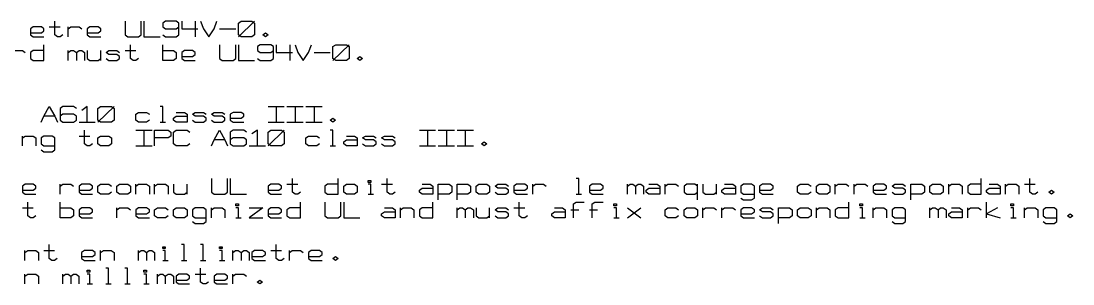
# Model space of a CAD drawing. Header units: millimetres. Extents: x 0 to 1189, y 35 to 806.
# Drawn here: x 622.4 to 826.5, y 260.2 to 311.4 of the extents above; entities that cross this region are included whole.
import ezdxf

# ---------------------------------------------------------------- set-up
doc = ezdxf.new("R2010")
doc.units = ezdxf.units.MM
doc.layers.add('Pen 1', color=7, linetype='Continuous')

msp = doc.modelspace()

# ---------------------------------------------------------------- linework, layer by layer
at = {"layer": 'Pen 1', "color": 7, "lineweight": 30}
for p, q in [((627.9, 310.2), (630, 310.2)), ((631.58, 308.27), (631.58, 310.2)), ((656.2, 311.35), (656.2, 308.27)), ((664.58, 308.27), (667.72, 311.35)), ((660.92, 309.83), (664.05, 309.83)), ((674.53, 306.75), (674.53, 303.7)), ((682.92, 303.7), (686.05, 306.75)), ((631.58, 303.7), (631.58, 305.6)), ((637.88, 303.7), (637.88, 305.6)), ((642.58, 305.6), (644.67, 305.6)), ((679.25, 305.23), (682.4, 305.23)), ((637.33, 291.67), (640.47, 294.75)), ((670.35, 294.75), (673.47, 294.75)), ((671.9, 294.75), (671.9, 291.67)), ((674, 294.75), (677.15, 294.75)), ((675.58, 294.75), (675.58, 291.67)), ((677.67, 294.75), (680.83, 294.75)), ((679.25, 294.75), (679.25, 291.67)), ((628.95, 292.83), (626.85, 292.83)), ((633.67, 291.67), (636.8, 291.67)), ((644.67, 290.15), (647.83, 290.15)), ((646.25, 290.15), (646.25, 287.1)), ((649.38, 291.67), (650.42, 291.67)), ((670.35, 291.67), (673.47, 291.67)), ((670.35, 287.1), (673.47, 290.15)), ((674, 291.67), (677.15, 291.67)), ((677.67, 291.67), (680.83, 291.67)), ((699.67, 290.15), (702.83, 290.15)), ((701.25, 290.15), (701.25, 287.1)), ((703.35, 290.15), (706.5, 290.15)), ((704.92, 290.15), (704.92, 287.1)), ((707, 290.15), (710.15, 290.15)), ((708.58, 290.15), (708.58, 287.1)), ((622.67, 287.1), (622.67, 289)), ((633.67, 289), (635.78, 289)), ((661.95, 288.25), (659.85, 288.25)), ((644.67, 287.1), (647.83, 287.1)), ((666.67, 287.1), (669.83, 287.1)), ((682.4, 287.1), (683.42, 287.1)), ((699.67, 287.1), (702.83, 287.1)), ((703.35, 287.1), (706.5, 287.1)), ((707, 287.1), (710.15, 287.1)), ((630, 277.73), (630, 279.62)), ((644.67, 277.73), (644.67, 279.62)), ((648.33, 277.73), (648.33, 279.62)), ((654.62, 277.73), (654.62, 279.62)), ((674, 279.62), (676.1, 279.62)), ((692.35, 279.62), (694.45, 279.62)), ((721.67, 277.73), (721.67, 279.62)), ((740.03, 277.73), (740.03, 279.62)), ((747.35, 277.73), (747.35, 279.62)), ((753.65, 276.58), (753.65, 279.62)), ((757.3, 277.73), (757.3, 279.62)), ((780.35, 277.73), (780.35, 279.62)), ((784.03, 277.73), (784.03, 279.62)), ((802.35, 277.73), (802.35, 279.62)), ((813.35, 277.73), (813.35, 279.62)), ((817.03, 279.62), (819.12, 279.62)), ((689.72, 277.73), (690.78, 277.73)), ((730.08, 277.73), (731.1, 277.73)), ((809.7, 273.12), (809.7, 276.17)), ((622.67, 275.05), (624.75, 275.05)), ((641, 273.12), (641, 275.05)), ((659.35, 273.12), (659.35, 275.05)), ((696, 273.12), (696, 275.05)), ((707, 273.12), (707, 275.05)), ((713.3, 273.12), (713.3, 275.05)), ((718.03, 275.05), (720.1, 275.05)), ((729.03, 274.65), (730.58, 274.65)), ((732.67, 274.65), (734.25, 274.65)), ((740.03, 273.12), (742.62, 275.05)), ((740.03, 275.05), (742.62, 273.12)), ((754.67, 273.12), (754.67, 275.05)), ((758.35, 273.12), (758.35, 275.05)), ((776.7, 273.12), (776.7, 275.05)), ((787.7, 273.12), (787.7, 275.05)), ((798.7, 273.12), (798.7, 275.05)), ((806.03, 273.12), (806.03, 275.05)), ((817.03, 273.12), (817.03, 275.05)), ((664.05, 273.12), (665.1, 273.12)), ((737.4, 273.12), (738.45, 273.12)), ((785.08, 273.12), (786.12, 273.12)), ((814.4, 273.12), (815.45, 273.12)), ((623.17, 264.83), (623.17, 266.75)), ((626.83, 266.75), (628.92, 266.75)), ((637.85, 264.83), (637.85, 266.75)), ((645.17, 264.83), (645.17, 266.75)), ((663.5, 264.83), (663.5, 266.75)), ((670.85, 266.75), (672.95, 266.75)), ((674.5, 264.83), (674.5, 266.75)), ((649.9, 264.83), (650.92, 264.83)), ((653.55, 264.83), (654.6, 264.83)), ((657.22, 264.83), (658.28, 264.83)), ((660.9, 264.83), (661.95, 264.83)), ((623.17, 260.25), (623.17, 262.15)), ((630.5, 260.25), (630.5, 262.15)), ((648.85, 260.25), (648.85, 262.15)), ((656.17, 262.15), (658.28, 262.15)), ((663.5, 260.25), (663.5, 262.15)), ((635.22, 260.25), (636.28, 260.25)), ((638.88, 260.25), (639.92, 260.25)), ((642.55, 260.25), (643.6, 260.25)), ((646.22, 260.25), (647.28, 260.25))]:
    msp.add_line(p, q, dxfattribs=at)
for points in [[(624.25, 309.05), (626.35, 309.05), (626.85, 309.42), (626.85, 309.83), (626.35, 310.2), (624.78, 310.2), (624.25, 309.83), (624.25, 308.67), (624.78, 308.27), (626.85, 308.27)], [(630.53, 308.67), (630, 308.27), (629.47, 308.27), (628.95, 308.67), (628.95, 311.35)], [(631.58, 309.83), (632.1, 310.2), (633.67, 310.2), (634.2, 309.83)], [(635.25, 309.05), (637.35, 309.05), (637.88, 309.42), (637.88, 309.83), (637.35, 310.2), (635.78, 310.2), (635.25, 309.83), (635.25, 308.67), (635.78, 308.27), (637.88, 308.27)], [(642.58, 311.35), (642.58, 308.67), (643.1, 308.27), (645.2, 308.27), (645.72, 308.67), (645.72, 311.35)], [(646.25, 311.35), (646.25, 308.27), (649.4, 308.27)], [(649.92, 308.67), (650.42, 308.27), (652.53, 308.27), (653.05, 308.67), (653.05, 310.95), (652.53, 311.35), (650.42, 311.35), (649.92, 310.95), (649.92, 310.2), (650.42, 309.83), (652.53, 309.83), (653.05, 310.2)], [(653.58, 311.35), (653.58, 309.83), (656.72, 309.83)], [(657.25, 311.35), (657.78, 309.83), (658.83, 308.27), (659.88, 309.83), (660.4, 311.35)], [(664.58, 308.67), (664.58, 310.95), (665.1, 311.35), (667.2, 311.35), (667.72, 310.95), (667.72, 308.67), (667.2, 308.27), (665.1, 308.27), (664.58, 308.67)], [(669.83, 308.27), (669.3, 308.67), (669.83, 309.05), (670.35, 308.67), (669.83, 308.27)], [(626.85, 305.6), (624.78, 305.6), (624.25, 305.23), (624.25, 304.08), (624.78, 303.7), (626.85, 303.7), (626.85, 306.75)], [(645.2, 304.08), (644.67, 303.7), (644.15, 303.7), (643.62, 304.08), (643.62, 306.75)], [(649.92, 305.6), (652, 305.6), (652.53, 305.23), (652.53, 304.08), (652, 303.7), (649.92, 303.7), (649.92, 306.75)], [(660.92, 306.75), (660.92, 304.08), (661.45, 303.7), (663.53, 303.7), (664.05, 304.08), (664.05, 306.75)], [(664.58, 306.75), (664.58, 303.7), (667.72, 303.7)], [(668.25, 304.08), (668.78, 303.7), (670.88, 303.7), (671.4, 304.08), (671.4, 306.38), (670.88, 306.75), (668.78, 306.75), (668.25, 306.38), (668.25, 305.6), (668.78, 305.23), (670.88, 305.23), (671.4, 305.6)], [(671.92, 306.75), (671.92, 305.23), (675.05, 305.23)], [(675.58, 306.75), (676.1, 305.23), (677.15, 303.7), (678.2, 305.23), (678.72, 306.75)], [(682.92, 304.08), (682.92, 306.38), (683.45, 306.75), (685.53, 306.75), (686.05, 306.38), (686.05, 304.08), (685.53, 303.7), (683.45, 303.7), (682.92, 304.08)], [(620.58, 305.23), (621.1, 305.6), (622.67, 305.6), (623.2, 305.23)], [(631.58, 305.23), (632.1, 305.6), (632.62, 305.6), (633.15, 305.23), (633.15, 303.7)], [(633.15, 305.23), (633.67, 305.6), (634.2, 305.6), (634.72, 305.23), (634.72, 303.7)], [(635.25, 305.6), (635.25, 304.08), (635.78, 303.7), (637.35, 303.7), (637.88, 304.08)], [(638.9, 304.08), (639.42, 303.7), (641, 303.7), (641.53, 304.08), (641.53, 304.48), (641, 304.85), (639.42, 304.85), (638.9, 305.23), (639.42, 305.6), (641, 305.6), (641.53, 305.23)], [(653.58, 304.48), (655.67, 304.48), (656.2, 304.85), (656.2, 305.23), (655.67, 305.6), (654.1, 305.6), (653.58, 305.23), (653.58, 304.08), (654.1, 303.7), (656.2, 303.7)], [(688.15, 303.7), (687.62, 304.08), (688.15, 304.48), (688.67, 304.08), (688.15, 303.7)], [(626.33, 291.67), (626.85, 292.83), (627.9, 294.75), (628.95, 292.83), (629.47, 291.67)], [(633.15, 294.35), (632.62, 294.75), (630.53, 294.75), (630, 294.35), (630, 292.08), (630.53, 291.67), (632.62, 291.67), (633.15, 292.08), (633.15, 292.83), (632.62, 293.23), (630.53, 293.23), (630, 292.83)], [(635.25, 291.67), (635.25, 294.75), (634.2, 293.98)], [(637.33, 292.08), (637.33, 294.35), (637.85, 294.75), (639.95, 294.75), (640.47, 294.35), (640.47, 292.08), (639.95, 291.67), (637.85, 291.67), (637.33, 292.08)], [(649.9, 291.67), (649.9, 294.75), (649.38, 294.75)], [(647.3, 292.08), (646.78, 291.67), (645.2, 291.67), (644.67, 292.08), (644.67, 293.23), (645.2, 293.6), (646.78, 293.6), (647.3, 293.23)], [(652.53, 293.6), (654.1, 293.6), (654.62, 293.23), (654.62, 291.67), (652.53, 291.67), (652, 292.08), (652, 292.45), (652.53, 292.83), (654.62, 292.83)], [(655.67, 292.08), (656.2, 291.67), (657.78, 291.67), (658.3, 292.08), (658.3, 292.45), (657.78, 292.83), (656.2, 292.83), (655.67, 293.23), (656.2, 293.6), (657.78, 293.6), (658.3, 293.23)], [(659.35, 292.08), (659.85, 291.67), (661.42, 291.67), (661.95, 292.08), (661.95, 292.45), (661.42, 292.83), (659.85, 292.83), (659.35, 293.23), (659.85, 293.6), (661.42, 293.6), (661.95, 293.23)], [(663, 292.45), (665.1, 292.45), (665.62, 292.83), (665.62, 293.23), (665.1, 293.6), (663.53, 293.6), (663, 293.23), (663, 292.08), (663.53, 291.67), (665.62, 291.67)], [(682.92, 291.67), (682.4, 292.08), (682.92, 292.45), (683.42, 292.08), (682.92, 291.67)], [(636.28, 287.48), (635.78, 287.1), (635.25, 287.1), (634.72, 287.48), (634.72, 290.15)], [(648.33, 287.1), (648.33, 290.15), (650.95, 290.15), (651.47, 289.77), (651.47, 289), (650.95, 288.62), (648.33, 288.62)], [(655.15, 287.48), (654.62, 287.1), (652.53, 287.1), (652, 287.48), (652, 289.77), (652.53, 290.15), (654.62, 290.15), (655.15, 289.77)], [(659.35, 287.1), (659.85, 288.25), (660.9, 290.15), (661.95, 288.25), (662.47, 287.1)], [(666.15, 289.77), (665.62, 290.15), (663.53, 290.15), (663, 289.77), (663, 287.48), (663.53, 287.1), (665.62, 287.1), (666.15, 287.48), (666.15, 288.25), (665.62, 288.62), (663.53, 288.62), (663, 288.25)], [(668.25, 287.1), (668.25, 290.15), (667.2, 289.4)], [(670.35, 287.48), (670.35, 289.77), (670.88, 290.15), (672.95, 290.15), (673.47, 289.77), (673.47, 287.48), (672.95, 287.1), (670.88, 287.1), (670.35, 287.48)], [(682.92, 287.1), (682.92, 290.15), (682.4, 290.15)], [(622.67, 288.62), (623.2, 289), (624.75, 289), (625.28, 288.62), (625.28, 287.1)], [(626.33, 286.35), (626.85, 285.95), (628.42, 285.95), (628.95, 286.35), (628.95, 288.62), (628.42, 289), (626.85, 289), (626.33, 288.62), (626.33, 287.48), (626.85, 287.1), (628.95, 287.1)], [(637.33, 287.48), (637.33, 288.62), (637.85, 289), (639.42, 289), (639.95, 288.62), (639.95, 287.48), (639.42, 287.1), (637.85, 287.1), (637.33, 287.48)], [(680.3, 287.48), (679.78, 287.1), (678.2, 287.1), (677.67, 287.48), (677.67, 288.62), (678.2, 289), (679.78, 289), (680.3, 288.62)], [(685.53, 289), (687.1, 289), (687.62, 288.62), (687.62, 287.1), (685.53, 287.1), (685, 287.48), (685, 287.88), (685.53, 288.25), (687.62, 288.25)], [(688.67, 287.48), (689.2, 287.1), (690.78, 287.1), (691.3, 287.48), (691.3, 287.88), (690.78, 288.25), (689.2, 288.25), (688.67, 288.62), (689.2, 289), (690.78, 289), (691.3, 288.62)], [(692.35, 287.48), (692.88, 287.1), (694.45, 287.1), (694.95, 287.48), (694.95, 287.88), (694.45, 288.25), (692.88, 288.25), (692.35, 288.62), (692.88, 289), (694.45, 289), (694.95, 288.62)], [(712.25, 287.1), (711.72, 287.48), (712.25, 287.88), (712.78, 287.48), (712.25, 287.1)], [(622.67, 278.48), (624.75, 278.48), (625.28, 278.85), (625.28, 279.25), (624.75, 279.62), (623.2, 279.62), (622.67, 279.25), (622.67, 278.1), (623.2, 277.73), (625.28, 277.73)], [(630, 279.25), (630.53, 279.62), (632.1, 279.62), (632.62, 279.25)], [(633.67, 278.48), (635.78, 278.48), (636.28, 278.85), (636.28, 279.25), (635.78, 279.62), (634.2, 279.62), (633.67, 279.25), (633.67, 278.1), (634.2, 277.73), (636.28, 277.73)], [(639.95, 278.1), (639.42, 277.73), (637.85, 277.73), (637.33, 278.1), (637.33, 279.25), (637.85, 279.62), (639.42, 279.62), (639.95, 279.25)], [(641, 278.1), (641, 279.25), (641.53, 279.62), (643.1, 279.62), (643.62, 279.25), (643.62, 278.1), (643.1, 277.73), (641.53, 277.73), (641, 278.1)], [(644.67, 279.25), (645.2, 279.62), (646.78, 279.62), (647.3, 279.25), (647.3, 277.73)], [(648.33, 279.25), (648.85, 279.62), (650.42, 279.62), (650.95, 279.25), (650.95, 277.73)], [(652, 279.62), (652, 278.1), (652.53, 277.73), (654.1, 277.73), (654.62, 278.1)], [(659.35, 280.77), (659.35, 278.1), (659.85, 277.73), (661.95, 277.73), (662.47, 278.1), (662.47, 280.77)], [(663, 280.77), (663, 277.73), (666.15, 277.73)], [(670.35, 278.48), (672.42, 278.48), (672.95, 278.85), (672.95, 279.25), (672.42, 279.62), (670.88, 279.62), (670.35, 279.25), (670.35, 278.1), (670.88, 277.73), (672.95, 277.73)], [(676.62, 278.1), (676.1, 277.73), (675.58, 277.73), (675.05, 278.1), (675.05, 280.77)], [(683.95, 279.62), (681.88, 279.62), (681.35, 279.25), (681.35, 278.1), (681.88, 277.73), (683.95, 277.73), (683.95, 280.77)], [(685, 278.1), (685, 279.25), (685.53, 279.62), (687.1, 279.62), (687.62, 279.25), (687.62, 278.1), (687.1, 277.73), (685.53, 277.73), (685, 278.1)], [(689.72, 280), (689.72, 280.38), (690.25, 280.38), (690.25, 280), (689.72, 280)], [(690.25, 277.73), (690.25, 279.62), (689.72, 279.62)], [(694.95, 278.1), (694.45, 277.73), (693.92, 277.73), (693.4, 278.1), (693.4, 280.77)], [(700.2, 279.62), (701.78, 279.62), (702.3, 279.25), (702.3, 277.73), (700.2, 277.73), (699.67, 278.1), (699.67, 278.48), (700.2, 278.85), (702.3, 278.85)], [(703.35, 276.58), (703.35, 279.62), (705.45, 279.62), (705.97, 279.25), (705.97, 278.1), (705.45, 277.73), (703.35, 277.73)], [(707, 276.58), (707, 279.62), (709.1, 279.62), (709.62, 279.25), (709.62, 278.1), (709.1, 277.73), (707, 277.73)], [(710.67, 278.1), (710.67, 279.25), (711.2, 279.62), (712.78, 279.62), (713.3, 279.25), (713.3, 278.1), (712.78, 277.73), (711.2, 277.73), (710.67, 278.1)], [(714.35, 278.1), (714.88, 277.73), (716.45, 277.73), (716.97, 278.1), (716.97, 278.48), (716.45, 278.85), (714.88, 278.85), (714.35, 279.25), (714.88, 279.62), (716.45, 279.62), (716.97, 279.25)], [(718.03, 278.48), (720.1, 278.48), (720.62, 278.85), (720.62, 279.25), (720.1, 279.62), (718.53, 279.62), (718.03, 279.25), (718.03, 278.1), (718.53, 277.73), (720.62, 277.73)], [(721.67, 279.25), (722.2, 279.62), (723.78, 279.62), (724.3, 279.25)], [(730.58, 277.73), (730.58, 280.77), (730.08, 280.77)], [(732.67, 278.48), (734.78, 278.48), (735.3, 278.85), (735.3, 279.25), (734.78, 279.62), (733.2, 279.62), (732.67, 279.25), (732.67, 278.1), (733.2, 277.73), (735.3, 277.73)], [(740.03, 279.25), (740.55, 279.62), (741.08, 279.62), (741.6, 279.25), (741.6, 277.73)], [(741.6, 279.25), (742.1, 279.62), (742.62, 279.62), (743.15, 279.25), (743.15, 277.73)], [(744.2, 279.62), (745.78, 279.62), (746.3, 279.25), (746.3, 277.73), (744.2, 277.73), (743.67, 278.1), (743.67, 278.48), (744.2, 278.85), (746.3, 278.85)], [(747.35, 279.25), (747.88, 279.62), (749.45, 279.62), (749.97, 279.25)], [(753.65, 279.25), (753.12, 279.62), (751.55, 279.62), (751.03, 279.25), (751.03, 278.1), (751.55, 277.73), (753.12, 277.73), (753.65, 278.1)], [(754.67, 279.62), (754.67, 278.1), (755.2, 277.73), (756.78, 277.73), (757.3, 278.1)], [(758.88, 279.62), (760.45, 279.62), (760.97, 279.25), (760.97, 277.73), (758.88, 277.73), (758.35, 278.1), (758.35, 278.48), (758.88, 278.85), (760.97, 278.85)], [(762.03, 276.95), (762.55, 276.58), (764.12, 276.58), (764.65, 276.95), (764.65, 279.25), (764.12, 279.62), (762.55, 279.62), (762.03, 279.25), (762.03, 278.1), (762.55, 277.73), (764.65, 277.73)], [(765.67, 278.48), (767.78, 278.48), (768.3, 278.85), (768.3, 279.25), (767.78, 279.62), (766.2, 279.62), (765.67, 279.25), (765.67, 278.1), (766.2, 277.73), (768.3, 277.73)], [(775.65, 278.1), (775.12, 277.73), (773.55, 277.73), (773.03, 278.1), (773.03, 279.25), (773.55, 279.62), (775.12, 279.62), (775.65, 279.25)], [(776.7, 278.1), (776.7, 279.25), (777.22, 279.62), (778.78, 279.62), (779.3, 279.25), (779.3, 278.1), (778.78, 277.73), (777.22, 277.73), (776.7, 278.1)], [(780.35, 279.25), (780.88, 279.62), (782.45, 279.62), (782.97, 279.25)], [(784.03, 279.25), (784.55, 279.62), (786.12, 279.62), (786.65, 279.25)], [(787.7, 278.48), (789.78, 278.48), (790.3, 278.85), (790.3, 279.25), (789.78, 279.62), (788.22, 279.62), (787.7, 279.25), (787.7, 278.1), (788.22, 277.73), (790.3, 277.73)], [(791.35, 278.1), (791.88, 277.73), (793.45, 277.73), (793.97, 278.1), (793.97, 278.48), (793.45, 278.85), (791.88, 278.85), (791.35, 279.25), (791.88, 279.62), (793.45, 279.62), (793.97, 279.25)], [(795.03, 276.58), (795.03, 279.62), (797.12, 279.62), (797.65, 279.25), (797.65, 278.1), (797.12, 277.73), (795.03, 277.73)], [(798.7, 278.1), (798.7, 279.25), (799.22, 279.62), (800.78, 279.62), (801.3, 279.25), (801.3, 278.1), (800.78, 277.73), (799.22, 277.73), (798.7, 278.1)], [(802.35, 279.25), (802.88, 279.62), (804.45, 279.62), (804.97, 279.25), (804.97, 277.73)], [(808.65, 279.62), (806.55, 279.62), (806.03, 279.25), (806.03, 278.1), (806.55, 277.73), (808.65, 277.73), (808.65, 280.77)], [(810.22, 279.62), (811.8, 279.62), (812.33, 279.25), (812.33, 277.73), (810.22, 277.73), (809.7, 278.1), (809.7, 278.48), (810.22, 278.85), (812.33, 278.85)], [(813.35, 279.25), (813.88, 279.62), (815.45, 279.62), (815.97, 279.25), (815.97, 277.73)], [(819.65, 278.1), (819.12, 277.73), (818.6, 277.73), (818.08, 278.1), (818.08, 280.77)], [(822.28, 277.73), (821.75, 278.1), (822.28, 278.48), (822.8, 278.1), (822.28, 277.73)], [(625.28, 273.5), (624.75, 273.12), (624.25, 273.12), (623.72, 273.5), (623.72, 276.17)], [(630, 275.05), (632.1, 275.05), (632.62, 274.65), (632.62, 273.5), (632.1, 273.12), (630, 273.12), (630, 276.17)], [(664.05, 275.42), (664.05, 275.8), (664.58, 275.8), (664.58, 275.42), (664.05, 275.42)], [(676.62, 275.05), (674.53, 275.05), (674, 274.65), (674, 273.5), (674.53, 273.12), (676.62, 273.12), (676.62, 276.17)], [(681.35, 276.17), (681.35, 273.5), (681.88, 273.12), (683.95, 273.12), (684.47, 273.5), (684.47, 276.17)], [(685, 276.17), (685, 273.12), (688.15, 273.12)], [(702.3, 275.05), (700.2, 275.05), (699.67, 274.65), (699.67, 273.5), (700.2, 273.12), (702.3, 273.12), (702.3, 276.17)], [(720.62, 273.5), (720.1, 273.12), (719.58, 273.12), (719.05, 273.5), (719.05, 276.17)], [(729.55, 273.12), (729.55, 275.8), (730.08, 276.17), (731.62, 276.17)], [(733.2, 273.12), (733.2, 275.8), (733.72, 276.17), (735.3, 276.17)], [(737.4, 275.42), (737.4, 275.8), (737.92, 275.8), (737.92, 275.42), (737.4, 275.42)], [(782.97, 275.05), (780.88, 275.05), (780.35, 274.65), (780.35, 273.5), (780.88, 273.12), (782.97, 273.12), (782.97, 276.17)], [(785.08, 275.42), (785.08, 275.8), (785.6, 275.8), (785.6, 275.42), (785.08, 275.42)], [(814.4, 275.42), (814.4, 275.8), (814.92, 275.8), (814.92, 275.42), (814.4, 275.42)], [(633.67, 273.9), (635.78, 273.9), (636.28, 274.27), (636.28, 274.65), (635.78, 275.05), (634.2, 275.05), (633.67, 274.65), (633.67, 273.5), (634.2, 273.12), (636.28, 273.12)], [(641, 274.65), (641.53, 275.05), (643.1, 275.05), (643.62, 274.65)], [(644.67, 273.9), (646.78, 273.9), (647.3, 274.27), (647.3, 274.65), (646.78, 275.05), (645.2, 275.05), (644.67, 274.65), (644.67, 273.5), (645.2, 273.12), (647.3, 273.12)], [(650.95, 273.5), (650.42, 273.12), (648.85, 273.12), (648.33, 273.5), (648.33, 274.65), (648.85, 275.05), (650.42, 275.05), (650.95, 274.65)], [(652, 273.5), (652, 274.65), (652.53, 275.05), (654.1, 275.05), (654.62, 274.65), (654.62, 273.5), (654.1, 273.12), (652.53, 273.12), (652, 273.5)], [(655.67, 272.38), (656.2, 271.98), (657.78, 271.98), (658.3, 272.38), (658.3, 274.65), (657.78, 275.05), (656.2, 275.05), (655.67, 274.65), (655.67, 273.5), (656.2, 273.12), (658.3, 273.12)], [(659.35, 274.65), (659.85, 275.05), (661.42, 275.05), (661.95, 274.65), (661.95, 273.12)], [(664.58, 273.12), (664.58, 275.05), (664.05, 275.05)], [(666.67, 275.05), (669.3, 275.05), (666.67, 273.12), (669.3, 273.12)], [(670.35, 273.9), (672.42, 273.9), (672.95, 274.27), (672.95, 274.65), (672.42, 275.05), (670.88, 275.05), (670.35, 274.65), (670.35, 273.5), (670.88, 273.12), (672.95, 273.12)], [(692.88, 275.05), (694.45, 275.05), (694.95, 274.65), (694.95, 273.12), (692.88, 273.12), (692.35, 273.5), (692.35, 273.9), (692.88, 274.27), (694.95, 274.27)], [(696, 274.65), (696.53, 275.05), (698.1, 275.05), (698.62, 274.65), (698.62, 273.12)], [(707, 274.65), (707.53, 275.05), (708.05, 275.05), (708.58, 274.65), (708.58, 273.12)], [(708.58, 274.65), (709.1, 275.05), (709.62, 275.05), (710.15, 274.65), (710.15, 273.12)], [(710.67, 275.05), (710.67, 273.5), (711.2, 273.12), (712.78, 273.12), (713.3, 273.5)], [(714.35, 273.5), (714.88, 273.12), (716.45, 273.12), (716.97, 273.5), (716.97, 273.9), (716.45, 274.27), (714.88, 274.27), (714.35, 274.65), (714.88, 275.05), (716.45, 275.05), (716.97, 274.65)], [(725.88, 275.05), (727.45, 275.05), (727.97, 274.65), (727.97, 273.12), (725.88, 273.12), (725.35, 273.5), (725.35, 273.9), (725.88, 274.27), (727.97, 274.27)], [(737.92, 273.12), (737.92, 275.05), (737.4, 275.05)], [(749.97, 273.5), (749.45, 273.12), (747.88, 273.12), (747.35, 273.5), (747.35, 274.65), (747.88, 275.05), (749.45, 275.05), (749.97, 274.65)], [(751.03, 273.5), (751.03, 274.65), (751.55, 275.05), (753.12, 275.05), (753.65, 274.65), (753.65, 273.5), (753.12, 273.12), (751.55, 273.12), (751.03, 273.5)], [(754.67, 274.65), (755.2, 275.05), (756.78, 275.05), (757.3, 274.65)], [(758.35, 274.65), (758.88, 275.05), (760.45, 275.05), (760.97, 274.65)], [(762.03, 273.9), (764.12, 273.9), (764.65, 274.27), (764.65, 274.65), (764.12, 275.05), (762.55, 275.05), (762.03, 274.65), (762.03, 273.5), (762.55, 273.12), (764.65, 273.12)], [(765.67, 273.5), (766.2, 273.12), (767.78, 273.12), (768.3, 273.5), (768.3, 273.9), (767.78, 274.27), (766.2, 274.27), (765.67, 274.65), (766.2, 275.05), (767.78, 275.05), (768.3, 274.65)], [(769.35, 271.98), (769.35, 275.05), (771.45, 275.05), (771.97, 274.65), (771.97, 273.5), (771.45, 273.12), (769.35, 273.12)], [(773.03, 273.5), (773.03, 274.65), (773.55, 275.05), (775.12, 275.05), (775.65, 274.65), (775.65, 273.5), (775.12, 273.12), (773.55, 273.12), (773.03, 273.5)], [(776.7, 274.65), (777.22, 275.05), (778.78, 275.05), (779.3, 274.65), (779.3, 273.12)], [(785.6, 273.12), (785.6, 275.05), (785.08, 275.05)], [(787.7, 274.65), (788.22, 275.05), (789.78, 275.05), (790.3, 274.65), (790.3, 273.12)], [(791.35, 272.38), (791.88, 271.98), (793.45, 271.98), (793.97, 272.38), (793.97, 274.65), (793.45, 275.05), (791.88, 275.05), (791.35, 274.65), (791.35, 273.5), (791.88, 273.12), (793.97, 273.12)], [(798.7, 274.65), (799.22, 275.05), (799.75, 275.05), (800.28, 274.65), (800.28, 273.12)], [(800.28, 274.65), (800.78, 275.05), (801.3, 275.05), (801.83, 274.65), (801.83, 273.12)], [(802.88, 275.05), (804.45, 275.05), (804.97, 274.65), (804.97, 273.12), (802.88, 273.12), (802.35, 273.5), (802.35, 273.9), (802.88, 274.27), (804.97, 274.27)], [(806.03, 274.65), (806.55, 275.05), (808.12, 275.05), (808.65, 274.65)], [(811.8, 275.05), (809.7, 273.9), (812.33, 273.12)], [(814.92, 273.12), (814.92, 275.05), (814.4, 275.05)], [(817.03, 274.65), (817.55, 275.05), (819.12, 275.05), (819.65, 274.65), (819.65, 273.12)], [(820.7, 272.38), (821.22, 271.98), (822.8, 271.98), (823.33, 272.38), (823.33, 274.65), (822.8, 275.05), (821.22, 275.05), (820.7, 274.65), (820.7, 273.5), (821.22, 273.12), (823.33, 273.12)], [(825.92, 273.12), (825.4, 273.5), (825.92, 273.9), (826.45, 273.5), (825.92, 273.12)], [(629.45, 265.23), (628.92, 264.83), (628.4, 264.83), (627.88, 265.23), (627.88, 267.9)], [(649.9, 267.12), (649.9, 267.5), (650.4, 267.5), (650.4, 267.12), (649.9, 267.12)], [(654.08, 264.83), (654.08, 267.9), (653.55, 267.9)], [(657.75, 264.83), (657.75, 267.9), (657.22, 267.9)], [(660.9, 267.12), (660.9, 267.5), (661.42, 267.5), (661.42, 267.12), (660.9, 267.12)], [(673.47, 265.23), (672.95, 264.83), (672.42, 264.83), (671.9, 265.23), (671.9, 267.9)], [(623.17, 266.35), (623.7, 266.75), (625.28, 266.75), (625.8, 266.35), (625.8, 264.83)], [(634.17, 265.6), (636.28, 265.6), (636.8, 265.98), (636.8, 266.35), (636.28, 266.75), (634.7, 266.75), (634.17, 266.35), (634.17, 265.23), (634.7, 264.83), (636.8, 264.83)], [(637.85, 266.35), (638.38, 266.75), (639.92, 266.75), (640.45, 266.35), (640.45, 264.83)], [(645.17, 266.35), (645.7, 266.75), (646.22, 266.75), (646.75, 266.35), (646.75, 264.83)], [(646.75, 266.35), (647.28, 266.75), (647.8, 266.75), (648.33, 266.35), (648.33, 264.83)], [(650.4, 264.83), (650.4, 266.75), (649.9, 266.75)], [(661.42, 264.83), (661.42, 266.75), (660.9, 266.75)], [(663.5, 266.35), (664.03, 266.75), (664.55, 266.75), (665.08, 266.35), (665.08, 264.83)], [(665.08, 266.35), (665.6, 266.75), (666.12, 266.75), (666.65, 266.35), (666.65, 264.83)], [(667.17, 265.6), (669.28, 265.6), (669.8, 265.98), (669.8, 266.35), (669.28, 266.75), (667.7, 266.75), (667.17, 266.35), (667.17, 265.23), (667.7, 264.83), (669.8, 264.83)], [(674.5, 266.35), (675.03, 266.75), (676.6, 266.75), (677.12, 266.35)], [(678.17, 265.6), (680.28, 265.6), (680.8, 265.98), (680.8, 266.35), (680.28, 266.75), (678.7, 266.75), (678.17, 266.35), (678.17, 265.23), (678.7, 264.83), (680.8, 264.83)], [(683.42, 264.83), (682.9, 265.23), (683.42, 265.6), (683.95, 265.23), (683.42, 264.83)], [(639.4, 260.25), (639.4, 263.3), (638.88, 263.3)], [(643.08, 260.25), (643.08, 263.3), (642.55, 263.3)], [(658.8, 260.62), (658.28, 260.25), (657.75, 260.25), (657.22, 260.62), (657.22, 263.3)], [(623.17, 261.77), (623.7, 262.15), (625.28, 262.15), (625.8, 261.77), (625.8, 260.25)], [(630.5, 261.77), (631.03, 262.15), (631.55, 262.15), (632.08, 261.77), (632.08, 260.25)], [(632.08, 261.77), (632.6, 262.15), (633.12, 262.15), (633.65, 261.77), (633.65, 260.25)], [(635.22, 262.55), (635.22, 262.92), (635.75, 262.92), (635.75, 262.55), (635.22, 262.55)], [(635.75, 260.25), (635.75, 262.15), (635.22, 262.15)], [(646.22, 262.55), (646.22, 262.92), (646.75, 262.92), (646.75, 262.55), (646.22, 262.55)], [(646.75, 260.25), (646.75, 262.15), (646.22, 262.15)], [(648.85, 261.77), (649.38, 262.15), (649.9, 262.15), (650.4, 261.77), (650.4, 260.25)], [(650.4, 261.77), (650.92, 262.15), (651.45, 262.15), (651.97, 261.77), (651.97, 260.25)], [(652.5, 261), (654.6, 261), (655.12, 261.4), (655.12, 261.77), (654.6, 262.15), (653.03, 262.15), (652.5, 261.77), (652.5, 260.62), (653.03, 260.25), (655.12, 260.25)], [(659.85, 261), (661.95, 261), (662.45, 261.4), (662.45, 261.77), (661.95, 262.15), (660.38, 262.15), (659.85, 261.77), (659.85, 260.62), (660.38, 260.25), (662.45, 260.25)], [(663.5, 261.77), (664.03, 262.15), (665.6, 262.15), (666.12, 261.77)], [(668.75, 260.25), (668.22, 260.62), (668.75, 261), (669.28, 260.62), (668.75, 260.25)]]:
    msp.add_lwpolyline(points, dxfattribs=at)

doc.saveas('drawing.dxf')
